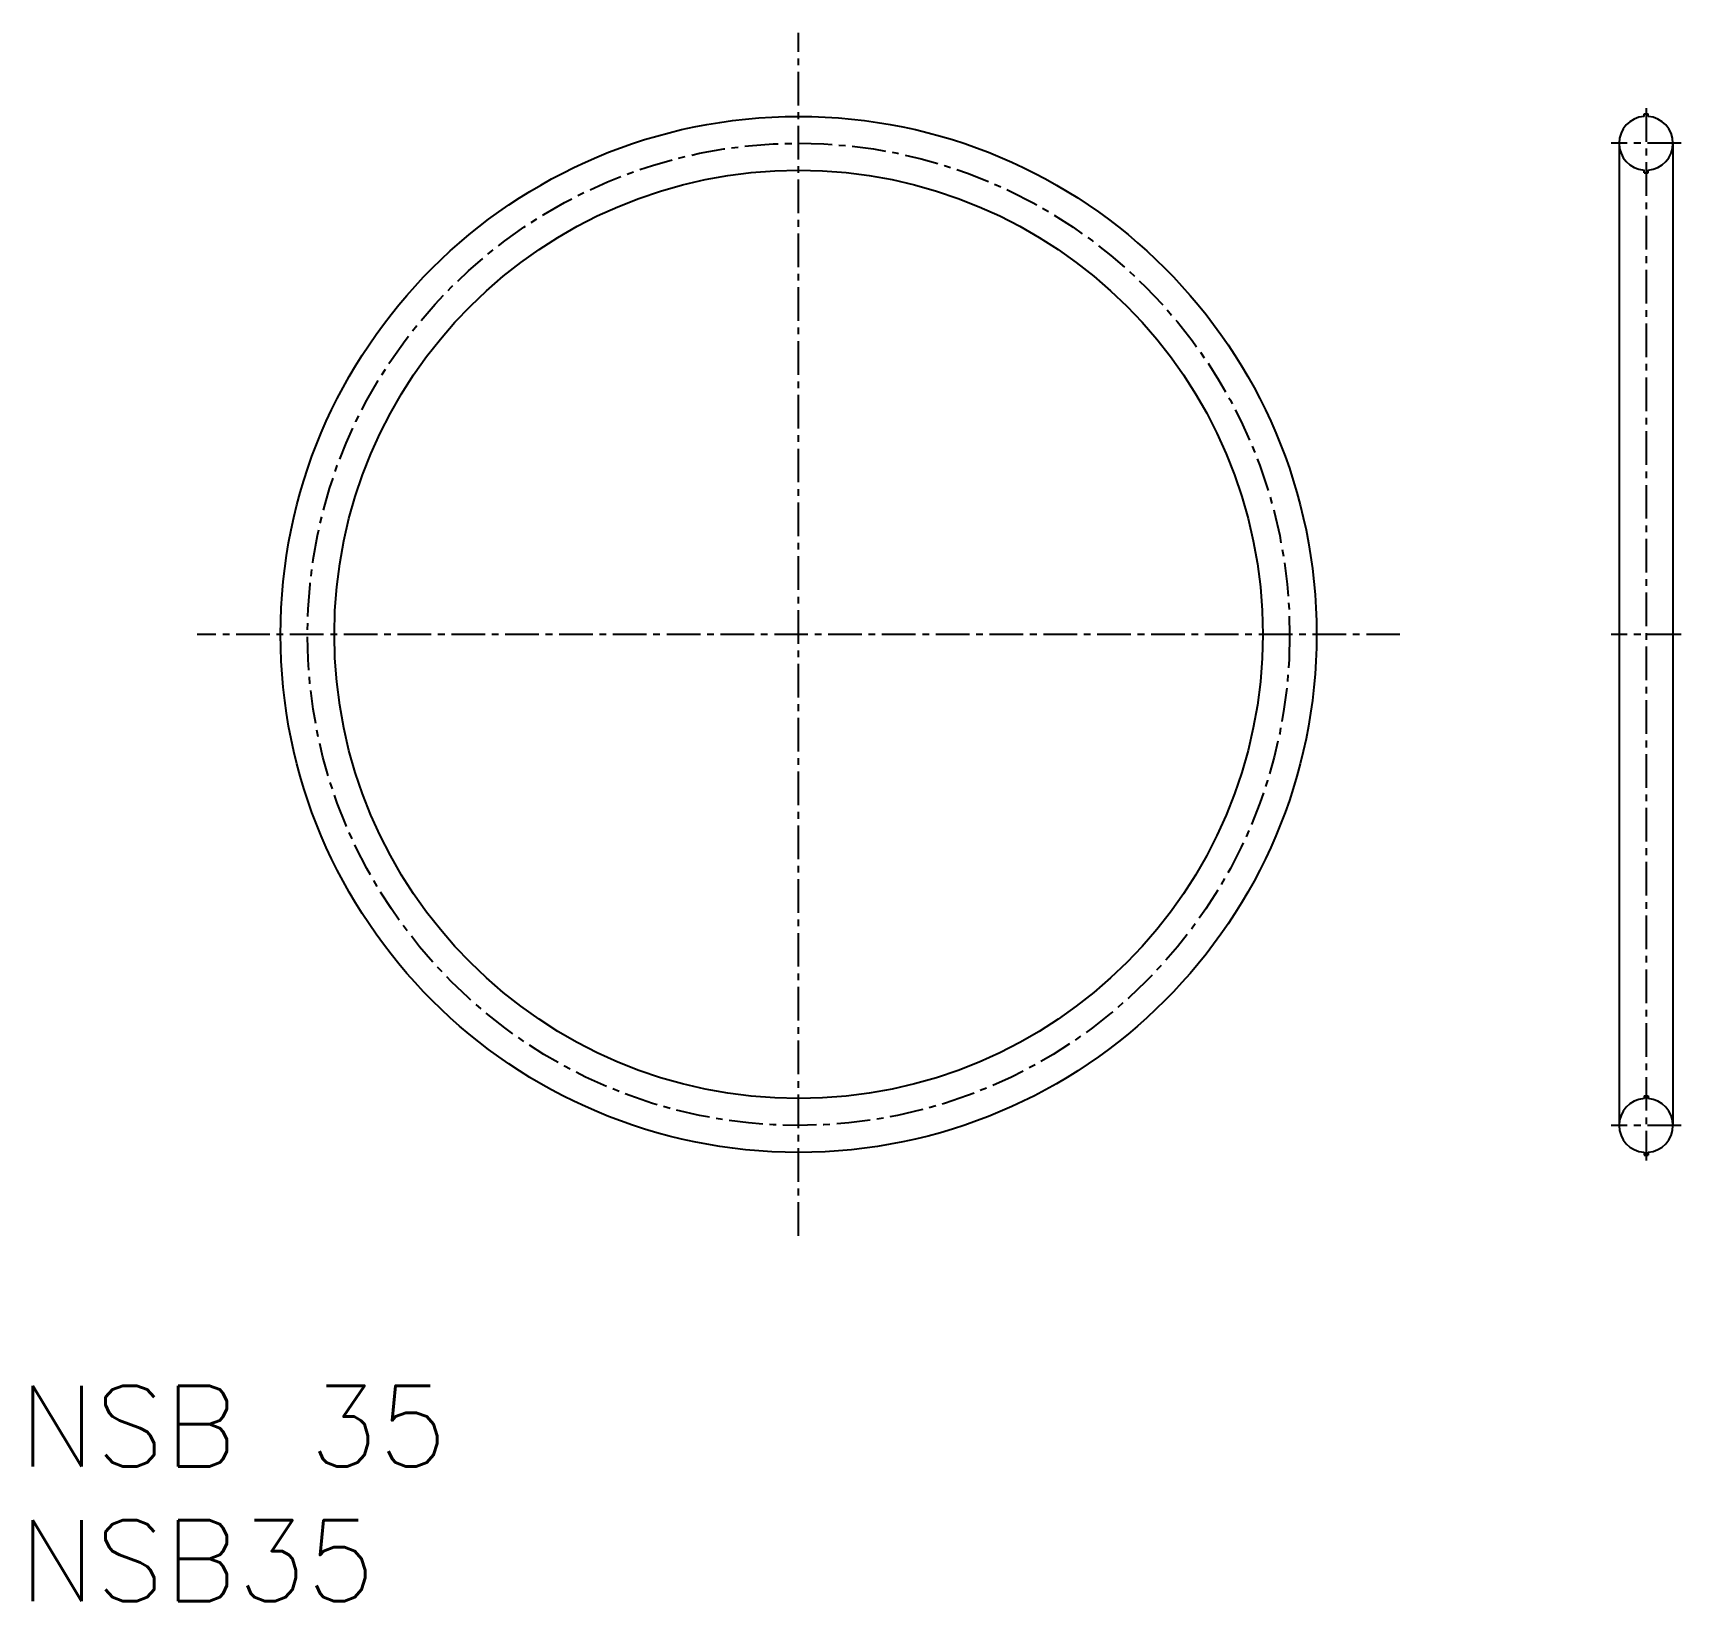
# Model space of a CAD drawing. Extents: x 0.5 to 61.8, y 0 to 58.3.
import ezdxf

# ---------------------------------------------------------------- set-up
doc = ezdxf.new("R2010")
doc.units = 0
doc.linetypes.add('CENTER', pattern=[2, 1.25, -0.25, 0.25, -0.25])
doc.layers.get('0').update_dxf_attribs({"linetype": 'CONTINUOUS'})
doc.layers.add('CENTER', color=1, linetype='CENTER')
doc.styles.get("Standard").update_dxf_attribs({"font": 'txt.shx'})

# ---------------------------------------------------------------- blocks, each defined once
blk = doc.blocks.new('*U2')
at = {"color": 7, "linetype": 'CONTINUOUS'}
blk.add_text('NSB35', height=3, dxfattribs=at).set_placement((0, 0))
blk = doc.blocks.new('*U3')
at = {"color": 7, "linetype": 'CONTINUOUS'}
blk.add_text('NSB 35', height=3, dxfattribs=at).set_placement((0, 5))

msp = doc.modelspace()

# ---------------------------------------------------------------- linework, layer by layer
at = {"color": 7, "linetype": 'CONTINUOUS'}
for p, q in [((60.386, 55.171), (60.386, 55.274)), ((60.386, 55.274), (60.536, 55.274)), ((60.536, 55.171), (60.536, 55.274)), ((59.461, 54.174), (59.461, 17.674)), ((61.461, 54.174), (61.461, 17.674)), ((60.386, 53.074), (60.386, 53.177)), ((60.386, 53.074), (60.536, 53.074)), ((60.536, 53.074), (60.536, 53.177)), ((60.386, 18.774), (60.386, 18.671)), ((60.386, 18.774), (60.536, 18.774)), ((60.536, 18.774), (60.536, 18.671)), ((60.386, 16.677), (60.386, 16.574)), ((60.386, 16.574), (60.536, 16.574)), ((60.536, 16.677), (60.536, 16.574))]:
    msp.add_line(p, q, dxfattribs=at)
for radius in [19.25, 17.25]:
    msp.add_circle((28.966, 35.924), radius, dxfattribs=at)
for centre, start, end in [((60.461, 54.174), 94.30122, 265.69878), ((60.461, 54.174), 274.30122, 85.69878), ((60.461, 17.674), 94.30122, 265.69878), ((60.461, 17.674), 274.30122, 85.69878)]:
    msp.add_arc(centre, 1, start, end, dxfattribs=at)
at = {"layer": 'CENTER', "color": 1, "linetype": 'CENTER'}
for p, q in [((28.966, 13.575), (28.966, 58.274)), ((60.461, 55.474), (60.461, 16.374)), ((61.761, 54.174), (59.161, 54.174)), ((51.316, 35.924), (6.616, 35.924)), ((61.761, 35.924), (59.161, 35.924)), ((61.761, 17.674), (59.161, 17.674))]:
    msp.add_line(p, q, dxfattribs=at)
msp.add_circle((28.966, 35.924), 18.25, dxfattribs=at)

# ---------------------------------------------------------------- block references
at = {"color": 7, "linetype": 'CONTINUOUS'}
for name in ['*U3', '*U2']:
    msp.add_blockref(name, (0, 0), dxfattribs=at)

doc.saveas('drawing.dxf')
